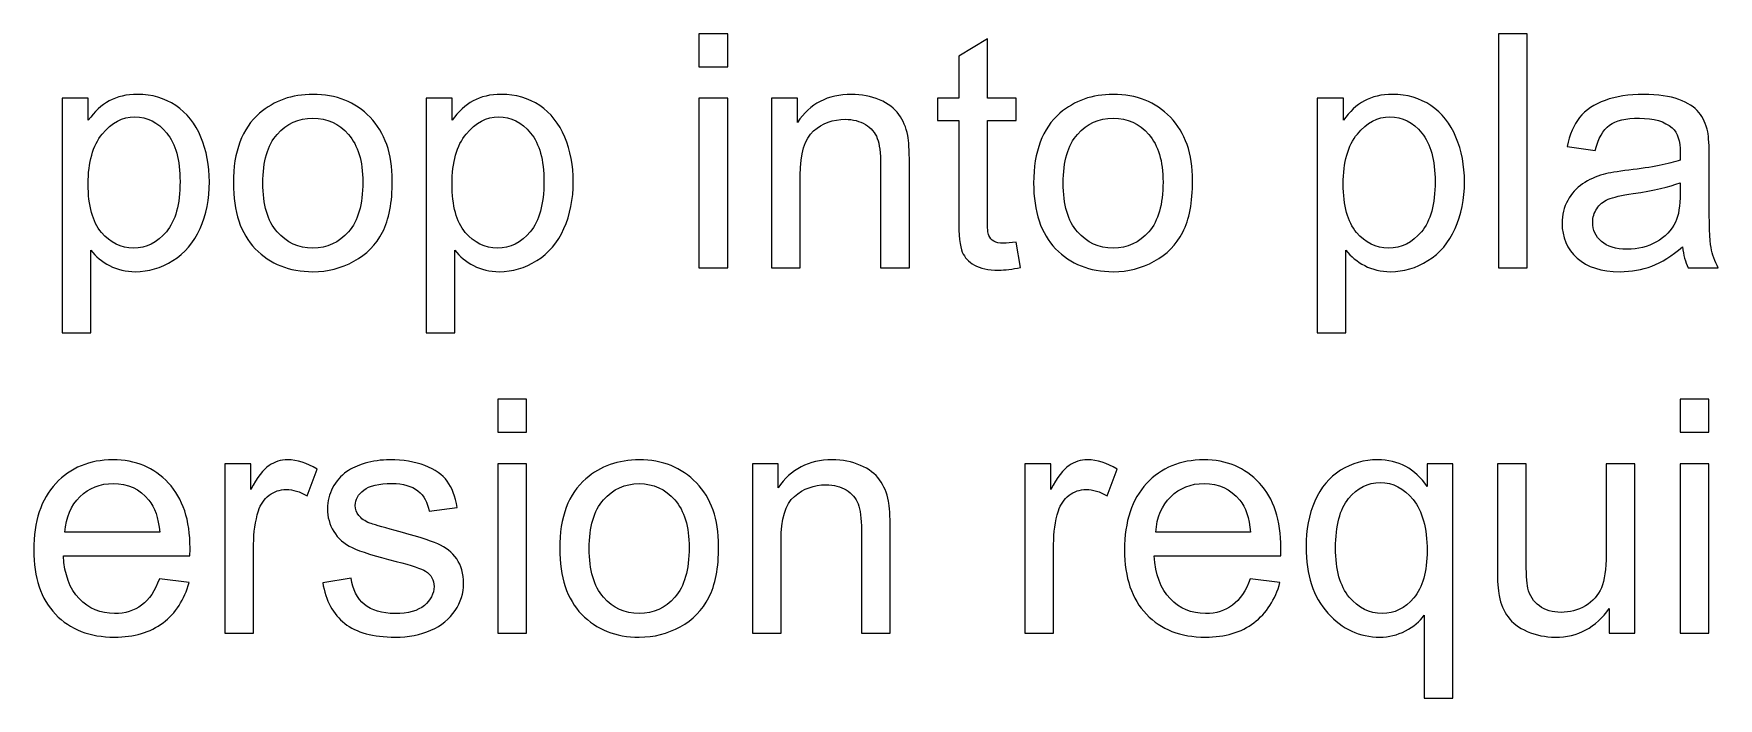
# Model space of a CAD drawing. Header units: centimetres. Extents: x -24.8 to 34.2, y -10 to 25.5.
# Drawn here: x 3.839 to 8.199, y 9.552 to 11.272 of the extents above; entities that cross this region are included whole.
import ezdxf

# ---------------------------------------------------------------- set-up
doc = ezdxf.new("R2010")
doc.units = ezdxf.units.CM
doc.header["$MEASUREMENT"] = 0
doc.layers.add('Layer 1', color=7, linetype='Continuous')

msp = doc.modelspace()

# ---------------------------------------------------------------- linework, layer by layer
at = {"layer": 'Layer 1', "color": 250}
for points, knots in [([(5.56101, 11.18676), (5.56101, 11.18676), (5.56101, 11.27242), (5.56101, 11.27242), (5.56101, 11.27242), (5.56101, 11.27242), (5.63552, 11.27242), (5.63552, 11.27242), (5.63552, 11.27242), (5.63552, 11.27242), (5.63552, 11.18676), (5.63552, 11.18676), (5.63552, 11.18676), (5.63552, 11.18676), (5.56101, 11.18676), (5.56101, 11.18676)], [0, 0, 0, 0, 0.25, 0.25, 0.25, 0.25, 0.5, 0.5, 0.5, 0.5, 0.75, 0.75, 0.75, 0.75, 1, 1, 1, 1]), ([(6.38213, 10.73295), (6.38213, 10.73295), (6.39285, 10.6672), (6.39285, 10.6672), (6.39285, 10.6672), (6.37197, 10.66282), (6.3532, 10.66056), (6.33669, 10.66056), (6.33669, 10.66056), (6.3096, 10.66056), (6.28871, 10.6648), (6.27375, 10.67341), (6.27375, 10.67341), (6.25894, 10.68187), (6.2485, 10.69316), (6.24243, 10.70713), (6.24243, 10.70713), (6.23636, 10.72096), (6.23326, 10.75031), (6.23326, 10.7949), (6.23326, 10.7949), (6.23326, 10.7949), (6.23326, 11.04749), (6.23326, 11.04749), (6.23326, 11.04749), (6.23326, 11.04749), (6.17865, 11.04749), (6.17865, 11.04749), (6.17865, 11.04749), (6.17865, 11.04749), (6.17865, 11.10534), (6.17865, 11.10534), (6.17865, 11.10534), (6.17865, 11.10534), (6.23326, 11.10534), (6.23326, 11.10534), (6.23326, 11.10534), (6.23326, 11.10534), (6.23326, 11.21414), (6.23326, 11.21414), (6.23326, 11.21414), (6.23326, 11.21414), (6.30734, 11.25873), (6.30734, 11.25873), (6.30734, 11.25873), (6.30734, 11.25873), (6.30734, 11.10534), (6.30734, 11.10534), (6.30734, 11.10534), (6.30734, 11.10534), (6.38213, 11.10534), (6.38213, 11.10534), (6.38213, 11.10534), (6.38213, 11.10534), (6.38213, 11.04749), (6.38213, 11.04749), (6.38213, 11.04749), (6.38213, 11.04749), (6.30734, 11.04749), (6.30734, 11.04749), (6.30734, 11.04749), (6.30734, 11.04749), (6.30734, 10.79081), (6.30734, 10.79081), (6.30734, 10.79081), (6.30734, 10.7695), (6.30861, 10.75595), (6.31115, 10.74989), (6.31115, 10.74989), (6.31383, 10.74382), (6.31806, 10.73902), (6.32399, 10.73535), (6.32399, 10.73535), (6.32992, 10.73183), (6.33838, 10.72999), (6.34939, 10.72999), (6.34939, 10.72999), (6.35772, 10.72999), (6.36858, 10.73098), (6.38213, 10.73295)], [0, 0, 0, 0, 0.05, 0.05, 0.05, 0.05, 0.1, 0.1, 0.1, 0.1, 0.15, 0.15, 0.15, 0.15, 0.2, 0.2, 0.2, 0.2, 0.25, 0.25, 0.25, 0.25, 0.3, 0.3, 0.3, 0.3, 0.35, 0.35, 0.35, 0.35, 0.4, 0.4, 0.4, 0.4, 0.45, 0.45, 0.45, 0.45, 0.5, 0.5, 0.5, 0.5, 0.55, 0.55, 0.55, 0.55, 0.6, 0.6, 0.6, 0.6, 0.65, 0.65, 0.65, 0.65, 0.7, 0.7, 0.7, 0.7, 0.75, 0.75, 0.75, 0.75, 0.8, 0.8, 0.8, 0.8, 0.85, 0.85, 0.85, 0.85, 0.9, 0.9, 0.9, 0.9, 0.95, 0.95, 0.95, 0.95, 1, 1, 1, 1]), ([(7.63024, 10.66635), (7.63024, 10.66635), (7.63024, 11.27242), (7.63024, 11.27242), (7.63024, 11.27242), (7.63024, 11.27242), (7.7046, 11.27242), (7.7046, 11.27242), (7.7046, 11.27242), (7.7046, 11.27242), (7.7046, 10.66635), (7.7046, 10.66635), (7.7046, 10.66635), (7.7046, 10.66635), (7.63024, 10.66635), (7.63024, 10.66635)], [0, 0, 0, 0, 0.25, 0.25, 0.25, 0.25, 0.5, 0.5, 0.5, 0.5, 0.75, 0.75, 0.75, 0.75, 1, 1, 1, 1]), ([(3.91286, 10.49815), (3.91286, 10.49815), (3.91286, 11.10534), (3.91286, 11.10534), (3.91286, 11.10534), (3.91286, 11.10534), (3.98059, 11.10534), (3.98059, 11.10534), (3.98059, 11.10534), (3.98059, 11.10534), (3.98059, 11.04833), (3.98059, 11.04833), (3.98059, 11.04833), (3.99654, 11.07063), (4.0146, 11.08742), (4.03478, 11.09857), (4.03478, 11.09857), (4.05482, 11.10972), (4.07923, 11.11536), (4.10787, 11.11536), (4.10787, 11.11536), (4.14541, 11.11536), (4.17843, 11.10563), (4.20707, 11.08643), (4.20707, 11.08643), (4.23586, 11.0671), (4.25745, 11.03987), (4.27198, 11.00473), (4.27198, 11.00473), (4.28666, 10.9696), (4.294, 10.93107), (4.294, 10.88916), (4.294, 10.88916), (4.294, 10.84429), (4.28595, 10.80379), (4.26973, 10.76781), (4.26973, 10.76781), (4.25364, 10.73183), (4.23022, 10.70431), (4.19945, 10.68512), (4.19945, 10.68512), (4.16869, 10.66607), (4.13638, 10.65647), (4.10251, 10.65647), (4.10251, 10.65647), (4.07768, 10.65647), (4.05552, 10.66169), (4.03577, 10.67214), (4.03577, 10.67214), (4.01601, 10.68258), (3.99992, 10.69584), (3.98722, 10.71179), (3.98722, 10.71179), (3.98722, 10.71179), (3.98722, 10.49815), (3.98722, 10.49815), (3.98722, 10.49815), (3.98722, 10.49815), (3.91286, 10.49815), (3.91286, 10.49815)], [0, 0, 0, 0, 0.0666667, 0.0666667, 0.0666667, 0.0666667, 0.1333333, 0.1333333, 0.1333333, 0.1333333, 0.2, 0.2, 0.2, 0.2, 0.2666667, 0.2666667, 0.2666667, 0.2666667, 0.3333333, 0.3333333, 0.3333333, 0.3333333, 0.4, 0.4, 0.4, 0.4, 0.4666667, 0.4666667, 0.4666667, 0.4666667, 0.5333333, 0.5333333, 0.5333333, 0.5333333, 0.6, 0.6, 0.6, 0.6, 0.6666667, 0.6666667, 0.6666667, 0.6666667, 0.7333333, 0.7333333, 0.7333333, 0.7333333, 0.8, 0.8, 0.8, 0.8, 0.8666667, 0.8666667, 0.8666667, 0.8666667, 0.9333333, 0.9333333, 0.9333333, 0.9333333, 1, 1, 1, 1]), ([(4.35594, 10.88592), (4.35594, 10.9672), (4.37852, 11.02745), (4.42381, 11.06654), (4.42381, 11.06654), (4.46149, 11.09899), (4.50749, 11.11536), (4.56182, 11.11536), (4.56182, 11.11536), (4.62222, 11.11536), (4.6716, 11.09561), (4.70984, 11.05595), (4.70984, 11.05595), (4.74823, 11.01644), (4.76728, 10.96183), (4.76728, 10.89213), (4.76728, 10.89213), (4.76728, 10.83554), (4.75881, 10.79109), (4.74188, 10.75878), (4.74188, 10.75878), (4.72494, 10.72632), (4.70025, 10.7012), (4.66794, 10.68328), (4.66794, 10.68328), (4.63548, 10.66536), (4.6002, 10.65647), (4.56182, 10.65647), (4.56182, 10.65647), (4.50044, 10.65647), (4.45077, 10.67609), (4.41281, 10.7156), (4.41281, 10.7156), (4.37485, 10.75497), (4.35594, 10.81169), (4.35594, 10.88592)], [0, 0, 0, 0, 0.1111111, 0.1111111, 0.1111111, 0.1111111, 0.2222222, 0.2222222, 0.2222222, 0.2222222, 0.3333333, 0.3333333, 0.3333333, 0.3333333, 0.4444444, 0.4444444, 0.4444444, 0.4444444, 0.5555556, 0.5555556, 0.5555556, 0.5555556, 0.6666667, 0.6666667, 0.6666667, 0.6666667, 0.7777778, 0.7777778, 0.7777778, 0.7777778, 0.8888889, 0.8888889, 0.8888889, 0.8888889, 1, 1, 1, 1]), ([(4.85462, 10.49815), (4.85462, 10.49815), (4.85462, 11.10534), (4.85462, 11.10534), (4.85462, 11.10534), (4.85462, 11.10534), (4.92235, 11.10534), (4.92235, 11.10534), (4.92235, 11.10534), (4.92235, 11.10534), (4.92235, 11.04833), (4.92235, 11.04833), (4.92235, 11.04833), (4.9383, 11.07063), (4.95636, 11.08742), (4.97654, 11.09857), (4.97654, 11.09857), (4.99658, 11.10972), (5.02099, 11.11536), (5.04963, 11.11536), (5.04963, 11.11536), (5.08717, 11.11536), (5.12019, 11.10563), (5.14883, 11.08643), (5.14883, 11.08643), (5.17762, 11.0671), (5.19921, 11.03987), (5.21374, 11.00473), (5.21374, 11.00473), (5.22842, 10.9696), (5.23576, 10.93107), (5.23576, 10.88916), (5.23576, 10.88916), (5.23576, 10.84429), (5.22771, 10.80379), (5.21149, 10.76781), (5.21149, 10.76781), (5.1954, 10.73183), (5.17198, 10.70431), (5.14121, 10.68512), (5.14121, 10.68512), (5.11045, 10.66607), (5.07814, 10.65647), (5.04427, 10.65647), (5.04427, 10.65647), (5.01944, 10.65647), (4.99728, 10.66169), (4.97753, 10.67214), (4.97753, 10.67214), (4.95777, 10.68258), (4.94168, 10.69584), (4.92898, 10.71179), (4.92898, 10.71179), (4.92898, 10.71179), (4.92898, 10.49815), (4.92898, 10.49815), (4.92898, 10.49815), (4.92898, 10.49815), (4.85462, 10.49815), (4.85462, 10.49815)], [0, 0, 0, 0, 0.0666667, 0.0666667, 0.0666667, 0.0666667, 0.1333333, 0.1333333, 0.1333333, 0.1333333, 0.2, 0.2, 0.2, 0.2, 0.2666667, 0.2666667, 0.2666667, 0.2666667, 0.3333333, 0.3333333, 0.3333333, 0.3333333, 0.4, 0.4, 0.4, 0.4, 0.4666667, 0.4666667, 0.4666667, 0.4666667, 0.5333333, 0.5333333, 0.5333333, 0.5333333, 0.6, 0.6, 0.6, 0.6, 0.6666667, 0.6666667, 0.6666667, 0.6666667, 0.7333333, 0.7333333, 0.7333333, 0.7333333, 0.8, 0.8, 0.8, 0.8, 0.8666667, 0.8666667, 0.8666667, 0.8666667, 0.9333333, 0.9333333, 0.9333333, 0.9333333, 1, 1, 1, 1]), ([(5.56101, 10.66635), (5.56101, 10.66635), (5.56101, 11.10534), (5.56101, 11.10534), (5.56101, 11.10534), (5.56101, 11.10534), (5.63552, 11.10534), (5.63552, 11.10534), (5.63552, 11.10534), (5.63552, 11.10534), (5.63552, 10.66635), (5.63552, 10.66635), (5.63552, 10.66635), (5.63552, 10.66635), (5.56101, 10.66635), (5.56101, 10.66635)], [0, 0, 0, 0, 0.25, 0.25, 0.25, 0.25, 0.5, 0.5, 0.5, 0.5, 0.75, 0.75, 0.75, 0.75, 1, 1, 1, 1]), ([(5.74883, 10.66635), (5.74883, 10.66635), (5.74883, 11.10534), (5.74883, 11.10534), (5.74883, 11.10534), (5.74883, 11.10534), (5.81572, 11.10534), (5.81572, 11.10534), (5.81572, 11.10534), (5.81572, 11.10534), (5.81572, 11.04297), (5.81572, 11.04297), (5.81572, 11.04297), (5.84803, 11.09123), (5.8946, 11.11536), (5.95541, 11.11536), (5.95541, 11.11536), (5.98194, 11.11536), (6.00621, 11.11056), (6.02837, 11.10111), (6.02837, 11.10111), (6.05066, 11.09151), (6.06717, 11.0791), (6.07818, 11.06357), (6.07818, 11.06357), (6.08933, 11.04819), (6.09695, 11.02985), (6.10146, 11.00868), (6.10146, 11.00868), (6.10414, 10.99485), (6.10556, 10.97072), (6.10556, 10.93629), (6.10556, 10.93629), (6.10556, 10.93629), (6.10556, 10.66635), (6.10556, 10.66635), (6.10556, 10.66635), (6.10556, 10.66635), (6.03105, 10.66635), (6.03105, 10.66635), (6.03105, 10.66635), (6.03105, 10.66635), (6.03105, 10.93347), (6.03105, 10.93347), (6.03105, 10.93347), (6.03105, 10.96367), (6.02823, 10.98639), (6.02244, 11.00149), (6.02244, 11.00149), (6.01666, 11.01644), (6.00636, 11.02844), (5.99168, 11.03733), (5.99168, 11.03733), (5.97686, 11.04636), (5.95965, 11.05087), (5.93975, 11.05087), (5.93975, 11.05087), (5.908, 11.05087), (5.88077, 11.04071), (5.85763, 11.02068), (5.85763, 11.02068), (5.83462, 11.0005), (5.82319, 10.9624), (5.82319, 10.9061), (5.82319, 10.9061), (5.82319, 10.9061), (5.82319, 10.66635), (5.82319, 10.66635), (5.82319, 10.66635), (5.82319, 10.66635), (5.74883, 10.66635), (5.74883, 10.66635)], [0, 0, 0, 0, 0.0555556, 0.0555556, 0.0555556, 0.0555556, 0.1111111, 0.1111111, 0.1111111, 0.1111111, 0.1666667, 0.1666667, 0.1666667, 0.1666667, 0.2222222, 0.2222222, 0.2222222, 0.2222222, 0.2777778, 0.2777778, 0.2777778, 0.2777778, 0.3333333, 0.3333333, 0.3333333, 0.3333333, 0.3888889, 0.3888889, 0.3888889, 0.3888889, 0.4444444, 0.4444444, 0.4444444, 0.4444444, 0.5, 0.5, 0.5, 0.5, 0.5555556, 0.5555556, 0.5555556, 0.5555556, 0.6111111, 0.6111111, 0.6111111, 0.6111111, 0.6666667, 0.6666667, 0.6666667, 0.6666667, 0.7222222, 0.7222222, 0.7222222, 0.7222222, 0.7777778, 0.7777778, 0.7777778, 0.7777778, 0.8333333, 0.8333333, 0.8333333, 0.8333333, 0.8888889, 0.8888889, 0.8888889, 0.8888889, 0.9444444, 0.9444444, 0.9444444, 0.9444444, 1, 1, 1, 1]), ([(6.42714, 10.88592), (6.42714, 10.9672), (6.44972, 11.02745), (6.49501, 11.06654), (6.49501, 11.06654), (6.53269, 11.09899), (6.57869, 11.11536), (6.63302, 11.11536), (6.63302, 11.11536), (6.69342, 11.11536), (6.7428, 11.09561), (6.78104, 11.05595), (6.78104, 11.05595), (6.81943, 11.01644), (6.83848, 10.96183), (6.83848, 10.89213), (6.83848, 10.89213), (6.83848, 10.83554), (6.83001, 10.79109), (6.81308, 10.75878), (6.81308, 10.75878), (6.79614, 10.72632), (6.77145, 10.7012), (6.73914, 10.68328), (6.73914, 10.68328), (6.70668, 10.66536), (6.6714, 10.65647), (6.63302, 10.65647), (6.63302, 10.65647), (6.57164, 10.65647), (6.52197, 10.67609), (6.48401, 10.7156), (6.48401, 10.7156), (6.44605, 10.75497), (6.42714, 10.81169), (6.42714, 10.88592)], [0, 0, 0, 0, 0.1111111, 0.1111111, 0.1111111, 0.1111111, 0.2222222, 0.2222222, 0.2222222, 0.2222222, 0.3333333, 0.3333333, 0.3333333, 0.3333333, 0.4444444, 0.4444444, 0.4444444, 0.4444444, 0.5555556, 0.5555556, 0.5555556, 0.5555556, 0.6666667, 0.6666667, 0.6666667, 0.6666667, 0.7777778, 0.7777778, 0.7777778, 0.7777778, 0.8888889, 0.8888889, 0.8888889, 0.8888889, 1, 1, 1, 1]), ([(7.16105, 10.49815), (7.16105, 10.49815), (7.16105, 11.10534), (7.16105, 11.10534), (7.16105, 11.10534), (7.16105, 11.10534), (7.22878, 11.10534), (7.22878, 11.10534), (7.22878, 11.10534), (7.22878, 11.10534), (7.22878, 11.04833), (7.22878, 11.04833), (7.22878, 11.04833), (7.24473, 11.07063), (7.26279, 11.08742), (7.28297, 11.09857), (7.28297, 11.09857), (7.30301, 11.10972), (7.32742, 11.11536), (7.35606, 11.11536), (7.35606, 11.11536), (7.3936, 11.11536), (7.42662, 11.10563), (7.45526, 11.08643), (7.45526, 11.08643), (7.48405, 11.0671), (7.50564, 11.03987), (7.52017, 11.00473), (7.52017, 11.00473), (7.53485, 10.9696), (7.54219, 10.93107), (7.54219, 10.88916), (7.54219, 10.88916), (7.54219, 10.84429), (7.53414, 10.80379), (7.51792, 10.76781), (7.51792, 10.76781), (7.50183, 10.73183), (7.47841, 10.70431), (7.44764, 10.68512), (7.44764, 10.68512), (7.41688, 10.66607), (7.38457, 10.65647), (7.3507, 10.65647), (7.3507, 10.65647), (7.32587, 10.65647), (7.30371, 10.66169), (7.28396, 10.67214), (7.28396, 10.67214), (7.2642, 10.68258), (7.24811, 10.69584), (7.23541, 10.71179), (7.23541, 10.71179), (7.23541, 10.71179), (7.23541, 10.49815), (7.23541, 10.49815), (7.23541, 10.49815), (7.23541, 10.49815), (7.16105, 10.49815), (7.16105, 10.49815)], [0, 0, 0, 0, 0.0666667, 0.0666667, 0.0666667, 0.0666667, 0.1333333, 0.1333333, 0.1333333, 0.1333333, 0.2, 0.2, 0.2, 0.2, 0.2666667, 0.2666667, 0.2666667, 0.2666667, 0.3333333, 0.3333333, 0.3333333, 0.3333333, 0.4, 0.4, 0.4, 0.4, 0.4666667, 0.4666667, 0.4666667, 0.4666667, 0.5333333, 0.5333333, 0.5333333, 0.5333333, 0.6, 0.6, 0.6, 0.6, 0.6666667, 0.6666667, 0.6666667, 0.6666667, 0.7333333, 0.7333333, 0.7333333, 0.7333333, 0.8, 0.8, 0.8, 0.8, 0.8666667, 0.8666667, 0.8666667, 0.8666667, 0.9333333, 0.9333333, 0.9333333, 0.9333333, 1, 1, 1, 1]), ([(8.10648, 10.72054), (8.07883, 10.69711), (8.0523, 10.6806), (8.0269, 10.67087), (8.0269, 10.67087), (8.00136, 10.66127), (7.97398, 10.65647), (7.94477, 10.65647), (7.94477, 10.65647), (7.89651, 10.65647), (7.85954, 10.66818), (7.83358, 10.69175), (7.83358, 10.69175), (7.80775, 10.71532), (7.79477, 10.74551), (7.79477, 10.78206), (7.79477, 10.78206), (7.79477, 10.80365), (7.79957, 10.82326), (7.80945, 10.84104), (7.80945, 10.84104), (7.81918, 10.85882), (7.83202, 10.87308), (7.84783, 10.8838), (7.84783, 10.8838), (7.86377, 10.89452), (7.88155, 10.90271), (7.90145, 10.90821), (7.90145, 10.90821), (7.91598, 10.91202), (7.938, 10.91583), (7.96749, 10.91936), (7.96749, 10.91936), (8.0276, 10.92656), (8.07191, 10.93502), (8.10027, 10.94504), (8.10027, 10.94504), (8.10056, 10.9552), (8.1007, 10.96169), (8.1007, 10.96437), (8.1007, 10.96437), (8.1007, 10.99471), (8.09364, 11.01616), (8.07953, 11.02844), (8.07953, 11.02844), (8.06062, 11.04537), (8.03226, 11.0537), (7.99486, 11.0537), (7.99486, 11.0537), (7.95987, 11.0537), (7.93405, 11.04763), (7.91725, 11.03535), (7.91725, 11.03535), (7.9006, 11.02308), (7.88833, 11.00135), (7.88028, 10.97016), (7.88028, 10.97016), (7.88028, 10.97016), (7.80761, 10.98018), (7.80761, 10.98018), (7.80761, 10.98018), (7.81424, 11.01122), (7.82511, 11.03648), (7.84021, 11.05553), (7.84021, 11.05553), (7.85531, 11.07472), (7.87732, 11.08954), (7.90597, 11.09984), (7.90597, 11.09984), (7.93461, 11.11014), (7.96777, 11.11536), (8.00559, 11.11536), (8.00559, 11.11536), (8.04312, 11.11536), (8.07346, 11.11085), (8.09689, 11.1021), (8.09689, 11.1021), (8.12031, 11.09321), (8.13753, 11.0822), (8.14867, 11.0688), (8.14867, 11.0688), (8.15968, 11.05539), (8.1673, 11.0386), (8.17182, 11.01814), (8.17182, 11.01814), (8.17422, 11.00544), (8.17549, 10.98258), (8.17549, 10.94956), (8.17549, 10.94956), (8.17549, 10.94956), (8.17549, 10.85036), (8.17549, 10.85036), (8.17549, 10.85036), (8.17549, 10.78107), (8.17704, 10.73733), (8.18028, 10.71913), (8.18028, 10.71913), (8.18339, 10.70078), (8.18974, 10.68314), (8.19905, 10.66635), (8.19905, 10.66635), (8.19905, 10.66635), (8.1213, 10.66635), (8.1213, 10.66635), (8.1213, 10.66635), (8.11368, 10.68173), (8.1086, 10.69979), (8.10648, 10.72054)], [0, 0, 0, 0, 0.037037, 0.037037, 0.037037, 0.037037, 0.0740741, 0.0740741, 0.0740741, 0.0740741, 0.1111111, 0.1111111, 0.1111111, 0.1111111, 0.1481481, 0.1481481, 0.1481481, 0.1481481, 0.1851852, 0.1851852, 0.1851852, 0.1851852, 0.2222222, 0.2222222, 0.2222222, 0.2222222, 0.2592593, 0.2592593, 0.2592593, 0.2592593, 0.2962963, 0.2962963, 0.2962963, 0.2962963, 0.3333333, 0.3333333, 0.3333333, 0.3333333, 0.3703704, 0.3703704, 0.3703704, 0.3703704, 0.4074074, 0.4074074, 0.4074074, 0.4074074, 0.4444444, 0.4444444, 0.4444444, 0.4444444, 0.4814815, 0.4814815, 0.4814815, 0.4814815, 0.5185185, 0.5185185, 0.5185185, 0.5185185, 0.5555556, 0.5555556, 0.5555556, 0.5555556, 0.5925926, 0.5925926, 0.5925926, 0.5925926, 0.6296296, 0.6296296, 0.6296296, 0.6296296, 0.6666667, 0.6666667, 0.6666667, 0.6666667, 0.7037037, 0.7037037, 0.7037037, 0.7037037, 0.7407407, 0.7407407, 0.7407407, 0.7407407, 0.7777778, 0.7777778, 0.7777778, 0.7777778, 0.8148148, 0.8148148, 0.8148148, 0.8148148, 0.8518519, 0.8518519, 0.8518519, 0.8518519, 0.8888889, 0.8888889, 0.8888889, 0.8888889, 0.9259259, 0.9259259, 0.9259259, 0.9259259, 0.962963, 0.962963, 0.962963, 0.962963, 1, 1, 1, 1]), ([(3.98017, 10.88338), (3.98017, 10.82693), (3.9916, 10.78516), (4.01446, 10.75807), (4.01446, 10.75807), (4.03732, 10.73112), (4.06512, 10.71757), (4.09757, 10.71757), (4.09757, 10.71757), (4.13059, 10.71757), (4.15896, 10.73154), (4.18252, 10.75962), (4.18252, 10.75962), (4.20609, 10.78756), (4.21794, 10.83088), (4.21794, 10.88959), (4.21794, 10.88959), (4.21794, 10.94561), (4.20637, 10.98738), (4.18337, 11.01532), (4.18337, 11.01532), (4.16037, 11.04311), (4.13285, 11.05708), (4.10096, 11.05708), (4.10096, 11.05708), (4.06921, 11.05708), (4.04113, 11.04227), (4.01672, 11.01263), (4.01672, 11.01263), (3.9923, 10.983), (3.98017, 10.93982), (3.98017, 10.88338)], [0, 0, 0, 0, 0.125, 0.125, 0.125, 0.125, 0.25, 0.25, 0.25, 0.25, 0.375, 0.375, 0.375, 0.375, 0.5, 0.5, 0.5, 0.5, 0.625, 0.625, 0.625, 0.625, 0.75, 0.75, 0.75, 0.75, 0.875, 0.875, 0.875, 0.875, 1, 1, 1, 1]), ([(4.43242, 10.88592), (4.43242, 10.82961), (4.4447, 10.78756), (4.46925, 10.75962), (4.46925, 10.75962), (4.49381, 10.73154), (4.52471, 10.71757), (4.56182, 10.71757), (4.56182, 10.71757), (4.59879, 10.71757), (4.62955, 10.73168), (4.65411, 10.75976), (4.65411, 10.75976), (4.67852, 10.78785), (4.69079, 10.83074), (4.69079, 10.88832), (4.69079, 10.88832), (4.69079, 10.94264), (4.67852, 10.98385), (4.65382, 11.01179), (4.65382, 11.01179), (4.62913, 11.03973), (4.59851, 11.0537), (4.56182, 11.0537), (4.56182, 11.0537), (4.52471, 11.0537), (4.49381, 11.03973), (4.46925, 11.01193), (4.46925, 11.01193), (4.4447, 10.98413), (4.43242, 10.94208), (4.43242, 10.88592)], [0, 0, 0, 0, 0.125, 0.125, 0.125, 0.125, 0.25, 0.25, 0.25, 0.25, 0.375, 0.375, 0.375, 0.375, 0.5, 0.5, 0.5, 0.5, 0.625, 0.625, 0.625, 0.625, 0.75, 0.75, 0.75, 0.75, 0.875, 0.875, 0.875, 0.875, 1, 1, 1, 1]), ([(4.92193, 10.88338), (4.92193, 10.82693), (4.93336, 10.78516), (4.95622, 10.75807), (4.95622, 10.75807), (4.97908, 10.73112), (5.00688, 10.71757), (5.03933, 10.71757), (5.03933, 10.71757), (5.07235, 10.71757), (5.10072, 10.73154), (5.12428, 10.75962), (5.12428, 10.75962), (5.14785, 10.78756), (5.1597, 10.83088), (5.1597, 10.88959), (5.1597, 10.88959), (5.1597, 10.94561), (5.14813, 10.98738), (5.12513, 11.01532), (5.12513, 11.01532), (5.10213, 11.04311), (5.07461, 11.05708), (5.04272, 11.05708), (5.04272, 11.05708), (5.01097, 11.05708), (4.98289, 11.04227), (4.95848, 11.01263), (4.95848, 11.01263), (4.93406, 10.983), (4.92193, 10.93982), (4.92193, 10.88338)], [0, 0, 0, 0, 0.125, 0.125, 0.125, 0.125, 0.25, 0.25, 0.25, 0.25, 0.375, 0.375, 0.375, 0.375, 0.5, 0.5, 0.5, 0.5, 0.625, 0.625, 0.625, 0.625, 0.75, 0.75, 0.75, 0.75, 0.875, 0.875, 0.875, 0.875, 1, 1, 1, 1]), ([(6.50362, 10.88592), (6.50362, 10.82961), (6.5159, 10.78756), (6.54045, 10.75962), (6.54045, 10.75962), (6.56501, 10.73154), (6.59591, 10.71757), (6.63302, 10.71757), (6.63302, 10.71757), (6.66999, 10.71757), (6.70075, 10.73168), (6.72531, 10.75976), (6.72531, 10.75976), (6.74972, 10.78785), (6.76199, 10.83074), (6.76199, 10.88832), (6.76199, 10.88832), (6.76199, 10.94264), (6.74972, 10.98385), (6.72502, 11.01179), (6.72502, 11.01179), (6.70033, 11.03973), (6.66971, 11.0537), (6.63302, 11.0537), (6.63302, 11.0537), (6.59591, 11.0537), (6.56501, 11.03973), (6.54045, 11.01193), (6.54045, 11.01193), (6.5159, 10.98413), (6.50362, 10.94208), (6.50362, 10.88592)], [0, 0, 0, 0, 0.125, 0.125, 0.125, 0.125, 0.25, 0.25, 0.25, 0.25, 0.375, 0.375, 0.375, 0.375, 0.5, 0.5, 0.5, 0.5, 0.625, 0.625, 0.625, 0.625, 0.75, 0.75, 0.75, 0.75, 0.875, 0.875, 0.875, 0.875, 1, 1, 1, 1]), ([(7.22836, 10.88338), (7.22836, 10.82693), (7.23979, 10.78516), (7.26265, 10.75807), (7.26265, 10.75807), (7.28551, 10.73112), (7.31331, 10.71757), (7.34576, 10.71757), (7.34576, 10.71757), (7.37878, 10.71757), (7.40715, 10.73154), (7.43071, 10.75962), (7.43071, 10.75962), (7.45428, 10.78756), (7.46613, 10.83088), (7.46613, 10.88959), (7.46613, 10.88959), (7.46613, 10.94561), (7.45456, 10.98738), (7.43156, 11.01532), (7.43156, 11.01532), (7.40856, 11.04311), (7.38104, 11.05708), (7.34915, 11.05708), (7.34915, 11.05708), (7.3174, 11.05708), (7.28932, 11.04227), (7.26491, 11.01263), (7.26491, 11.01263), (7.24049, 10.983), (7.22836, 10.93982), (7.22836, 10.88338)], [0, 0, 0, 0, 0.125, 0.125, 0.125, 0.125, 0.25, 0.25, 0.25, 0.25, 0.375, 0.375, 0.375, 0.375, 0.5, 0.5, 0.5, 0.5, 0.625, 0.625, 0.625, 0.625, 0.75, 0.75, 0.75, 0.75, 0.875, 0.875, 0.875, 0.875, 1, 1, 1, 1]), ([(8.10027, 10.88676), (8.07318, 10.87562), (8.03268, 10.8663), (7.97878, 10.85854), (7.97878, 10.85854), (7.94816, 10.85417), (7.92643, 10.84923), (7.91387, 10.84373), (7.91387, 10.84373), (7.90117, 10.83822), (7.89129, 10.83018), (7.88452, 10.81945), (7.88452, 10.81945), (7.8776, 10.80887), (7.87407, 10.79716), (7.87407, 10.78418), (7.87407, 10.78418), (7.87407, 10.76428), (7.88169, 10.74777), (7.89665, 10.73451), (7.89665, 10.73451), (7.91161, 10.72138), (7.93362, 10.71475), (7.96255, 10.71475), (7.96255, 10.71475), (7.9912, 10.71475), (8.01674, 10.72096), (8.03903, 10.73352), (8.03903, 10.73352), (8.06133, 10.74608), (8.07784, 10.76329), (8.08828, 10.78502), (8.08828, 10.78502), (8.09632, 10.80182), (8.10027, 10.82665), (8.10027, 10.85939), (8.10027, 10.85939), (8.10027, 10.85939), (8.10027, 10.88676), (8.10027, 10.88676)], [0, 0, 0, 0, 0.1, 0.1, 0.1, 0.1, 0.2, 0.2, 0.2, 0.2, 0.3, 0.3, 0.3, 0.3, 0.4, 0.4, 0.4, 0.4, 0.5, 0.5, 0.5, 0.5, 0.6, 0.6, 0.6, 0.6, 0.7, 0.7, 0.7, 0.7, 0.8, 0.8, 0.8, 0.8, 0.9, 0.9, 0.9, 0.9, 1, 1, 1, 1]), ([(5.04048, 10.2409), (5.04048, 10.2409), (5.04048, 10.32656), (5.04048, 10.32656), (5.04048, 10.32656), (5.04048, 10.32656), (5.11499, 10.32656), (5.11499, 10.32656), (5.11499, 10.32656), (5.11499, 10.32656), (5.11499, 10.2409), (5.11499, 10.2409), (5.11499, 10.2409), (5.11499, 10.2409), (5.04048, 10.2409), (5.04048, 10.2409)], [0, 0, 0, 0, 0.25, 0.25, 0.25, 0.25, 0.5, 0.5, 0.5, 0.5, 0.75, 0.75, 0.75, 0.75, 1, 1, 1, 1]), ([(8.10015, 10.2409), (8.10015, 10.2409), (8.10015, 10.32656), (8.10015, 10.32656), (8.10015, 10.32656), (8.10015, 10.32656), (8.17466, 10.32656), (8.17466, 10.32656), (8.17466, 10.32656), (8.17466, 10.32656), (8.17466, 10.2409), (8.17466, 10.2409), (8.17466, 10.2409), (8.17466, 10.2409), (8.10015, 10.2409), (8.10015, 10.2409)], [0, 0, 0, 0, 0.25, 0.25, 0.25, 0.25, 0.5, 0.5, 0.5, 0.5, 0.75, 0.75, 0.75, 0.75, 1, 1, 1, 1]), ([(4.16447, 9.86188), (4.16447, 9.86188), (4.24138, 9.85243), (4.24138, 9.85243), (4.24138, 9.85243), (4.22924, 9.80741), (4.20681, 9.77256), (4.17407, 9.74772), (4.17407, 9.74772), (4.14119, 9.72303), (4.09928, 9.71061), (4.04834, 9.71061), (4.04834, 9.71061), (3.98413, 9.71061), (3.93319, 9.73037), (3.89566, 9.76988), (3.89566, 9.76988), (3.85798, 9.80939), (3.83921, 9.86485), (3.83921, 9.93625), (3.83921, 9.93625), (3.83921, 10.01019), (3.85826, 10.06748), (3.89622, 10.10826), (3.89622, 10.10826), (3.93432, 10.14904), (3.98357, 10.1695), (4.04425, 10.1695), (4.04425, 10.1695), (4.10295, 10.1695), (4.15093, 10.14946), (4.18804, 10.10953), (4.18804, 10.10953), (4.22529, 10.0696), (4.24392, 10.01329), (4.24392, 9.9409), (4.24392, 9.9409), (4.24392, 9.93639), (4.24378, 9.92976), (4.24349, 9.92101), (4.24349, 9.92101), (4.24349, 9.92101), (3.91612, 9.92101), (3.91612, 9.92101), (3.91612, 9.92101), (3.9188, 9.87275), (3.93249, 9.83578), (3.95704, 9.81024), (3.95704, 9.81024), (3.98159, 9.78455), (4.01207, 9.77171), (4.04876, 9.77171), (4.04876, 9.77171), (4.076, 9.77171), (4.09928, 9.77891), (4.11861, 9.7933), (4.11861, 9.7933), (4.13794, 9.80755), (4.15318, 9.83041), (4.16447, 9.86188)], [0, 0, 0, 0, 0.0666667, 0.0666667, 0.0666667, 0.0666667, 0.1333333, 0.1333333, 0.1333333, 0.1333333, 0.2, 0.2, 0.2, 0.2, 0.2666667, 0.2666667, 0.2666667, 0.2666667, 0.3333333, 0.3333333, 0.3333333, 0.3333333, 0.4, 0.4, 0.4, 0.4, 0.4666667, 0.4666667, 0.4666667, 0.4666667, 0.5333333, 0.5333333, 0.5333333, 0.5333333, 0.6, 0.6, 0.6, 0.6, 0.6666667, 0.6666667, 0.6666667, 0.6666667, 0.7333333, 0.7333333, 0.7333333, 0.7333333, 0.8, 0.8, 0.8, 0.8, 0.8666667, 0.8666667, 0.8666667, 0.8666667, 0.9333333, 0.9333333, 0.9333333, 0.9333333, 1, 1, 1, 1]), ([(4.33408, 9.72049), (4.33408, 9.72049), (4.33408, 10.15948), (4.33408, 10.15948), (4.33408, 10.15948), (4.33408, 10.15948), (4.40097, 10.15948), (4.40097, 10.15948), (4.40097, 10.15948), (4.40097, 10.15948), (4.40097, 10.09302), (4.40097, 10.09302), (4.40097, 10.09302), (4.41804, 10.12406), (4.43385, 10.14467), (4.44838, 10.15454), (4.44838, 10.15454), (4.46278, 10.16442), (4.47872, 10.1695), (4.49608, 10.1695), (4.49608, 10.1695), (4.52119, 10.1695), (4.54659, 10.16146), (4.57256, 10.14551), (4.57256, 10.14551), (4.57256, 10.14551), (4.54688, 10.07637), (4.54688, 10.07637), (4.54688, 10.07637), (4.52881, 10.08723), (4.51061, 10.0926), (4.49241, 10.0926), (4.49241, 10.0926), (4.47604, 10.0926), (4.46151, 10.08766), (4.44852, 10.07792), (4.44852, 10.07792), (4.43554, 10.06804), (4.42637, 10.0545), (4.42087, 10.03714), (4.42087, 10.03714), (4.41254, 10.01075), (4.40845, 9.98183), (4.40845, 9.95036), (4.40845, 9.95036), (4.40845, 9.95036), (4.40845, 9.72049), (4.40845, 9.72049), (4.40845, 9.72049), (4.40845, 9.72049), (4.33408, 9.72049), (4.33408, 9.72049)], [0, 0, 0, 0, 0.0769231, 0.0769231, 0.0769231, 0.0769231, 0.1538462, 0.1538462, 0.1538462, 0.1538462, 0.2307692, 0.2307692, 0.2307692, 0.2307692, 0.3076923, 0.3076923, 0.3076923, 0.3076923, 0.3846154, 0.3846154, 0.3846154, 0.3846154, 0.4615385, 0.4615385, 0.4615385, 0.4615385, 0.5384615, 0.5384615, 0.5384615, 0.5384615, 0.6153846, 0.6153846, 0.6153846, 0.6153846, 0.6923077, 0.6923077, 0.6923077, 0.6923077, 0.7692308, 0.7692308, 0.7692308, 0.7692308, 0.8461538, 0.8461538, 0.8461538, 0.8461538, 0.9230769, 0.9230769, 0.9230769, 0.9230769, 1, 1, 1, 1]), ([(4.5871, 9.85158), (4.5871, 9.85158), (4.66061, 9.86315), (4.66061, 9.86315), (4.66061, 9.86315), (4.66471, 9.83366), (4.67628, 9.81108), (4.69519, 9.79528), (4.69519, 9.79528), (4.71395, 9.77962), (4.74034, 9.77171), (4.77435, 9.77171), (4.77435, 9.77171), (4.8085, 9.77171), (4.8339, 9.77877), (4.85041, 9.7926), (4.85041, 9.7926), (4.86692, 9.80657), (4.87524, 9.82294), (4.87524, 9.84156), (4.87524, 9.84156), (4.87524, 9.8585), (4.8679, 9.87162), (4.85323, 9.88136), (4.85323, 9.88136), (4.84307, 9.88799), (4.81767, 9.89631), (4.77717, 9.90647), (4.77717, 9.90647), (4.7227, 9.9203), (4.68474, 9.93216), (4.66372, 9.94231), (4.66372, 9.94231), (4.64269, 9.95233), (4.62661, 9.9663), (4.61574, 9.98408), (4.61574, 9.98408), (4.60488, 10.00186), (4.59937, 10.02148), (4.59937, 10.04293), (4.59937, 10.04293), (4.59937, 10.06254), (4.60389, 10.0806), (4.61292, 10.09725), (4.61292, 10.09725), (4.62181, 10.11405), (4.63408, 10.12787), (4.64947, 10.13888), (4.64947, 10.13888), (4.66104, 10.14735), (4.67684, 10.15469), (4.69674, 10.16061), (4.69674, 10.16061), (4.71678, 10.16654), (4.73822, 10.1695), (4.76108, 10.1695), (4.76108, 10.1695), (4.79551, 10.1695), (4.82571, 10.16442), (4.85182, 10.15454), (4.85182, 10.15454), (4.87792, 10.14467), (4.89711, 10.13126), (4.90953, 10.11433), (4.90953, 10.11433), (4.92195, 10.09725), (4.93042, 10.07468), (4.93507, 10.04631), (4.93507, 10.04631), (4.93507, 10.04631), (4.8624, 10.03629), (4.8624, 10.03629), (4.8624, 10.03629), (4.85901, 10.05887), (4.84942, 10.07651), (4.83361, 10.08921), (4.83361, 10.08921), (4.81781, 10.10191), (4.79537, 10.10826), (4.76645, 10.10826), (4.76645, 10.10826), (4.7323, 10.10826), (4.70789, 10.10262), (4.69335, 10.09133), (4.69335, 10.09133), (4.67868, 10.08004), (4.67134, 10.06677), (4.67134, 10.05168), (4.67134, 10.05168), (4.67134, 10.04194), (4.67444, 10.03333), (4.68051, 10.02557), (4.68051, 10.02557), (4.68658, 10.01753), (4.69603, 10.01104), (4.70901, 10.00567), (4.70901, 10.00567), (4.71649, 10.00299), (4.73837, 9.99664), (4.77477, 9.98676), (4.77477, 9.98676), (4.82741, 9.97265), (4.86409, 9.96122), (4.88484, 9.95219), (4.88484, 9.95219), (4.90572, 9.9433), (4.92209, 9.93018), (4.93394, 9.91311), (4.93394, 9.91311), (4.9458, 9.89603), (4.95172, 9.87486), (4.95172, 9.84946), (4.95172, 9.84946), (4.95172, 9.82463), (4.94439, 9.80135), (4.92999, 9.77933), (4.92999, 9.77933), (4.91546, 9.75746), (4.89457, 9.74053), (4.86734, 9.72853), (4.86734, 9.72853), (4.84011, 9.71654), (4.8092, 9.71061), (4.77477, 9.71061), (4.77477, 9.71061), (4.71762, 9.71061), (4.67416, 9.72247), (4.64424, 9.74617), (4.64424, 9.74617), (4.61433, 9.76988), (4.59528, 9.80501), (4.5871, 9.85158)], [0, 0, 0, 0, 0.030303, 0.030303, 0.030303, 0.030303, 0.0606061, 0.0606061, 0.0606061, 0.0606061, 0.0909091, 0.0909091, 0.0909091, 0.0909091, 0.1212121, 0.1212121, 0.1212121, 0.1212121, 0.1515152, 0.1515152, 0.1515152, 0.1515152, 0.1818182, 0.1818182, 0.1818182, 0.1818182, 0.2121212, 0.2121212, 0.2121212, 0.2121212, 0.2424242, 0.2424242, 0.2424242, 0.2424242, 0.2727273, 0.2727273, 0.2727273, 0.2727273, 0.3030303, 0.3030303, 0.3030303, 0.3030303, 0.3333333, 0.3333333, 0.3333333, 0.3333333, 0.3636364, 0.3636364, 0.3636364, 0.3636364, 0.3939394, 0.3939394, 0.3939394, 0.3939394, 0.4242424, 0.4242424, 0.4242424, 0.4242424, 0.4545455, 0.4545455, 0.4545455, 0.4545455, 0.4848485, 0.4848485, 0.4848485, 0.4848485, 0.5151515, 0.5151515, 0.5151515, 0.5151515, 0.5454545, 0.5454545, 0.5454545, 0.5454545, 0.5757576, 0.5757576, 0.5757576, 0.5757576, 0.6060606, 0.6060606, 0.6060606, 0.6060606, 0.6363636, 0.6363636, 0.6363636, 0.6363636, 0.6666667, 0.6666667, 0.6666667, 0.6666667, 0.6969697, 0.6969697, 0.6969697, 0.6969697, 0.7272727, 0.7272727, 0.7272727, 0.7272727, 0.7575758, 0.7575758, 0.7575758, 0.7575758, 0.7878788, 0.7878788, 0.7878788, 0.7878788, 0.8181818, 0.8181818, 0.8181818, 0.8181818, 0.8484848, 0.8484848, 0.8484848, 0.8484848, 0.8787879, 0.8787879, 0.8787879, 0.8787879, 0.9090909, 0.9090909, 0.9090909, 0.9090909, 0.9393939, 0.9393939, 0.9393939, 0.9393939, 0.969697, 0.969697, 0.969697, 0.969697, 1, 1, 1, 1]), ([(5.04048, 9.72049), (5.04048, 9.72049), (5.04048, 10.15948), (5.04048, 10.15948), (5.04048, 10.15948), (5.04048, 10.15948), (5.11499, 10.15948), (5.11499, 10.15948), (5.11499, 10.15948), (5.11499, 10.15948), (5.11499, 9.72049), (5.11499, 9.72049), (5.11499, 9.72049), (5.11499, 9.72049), (5.04048, 9.72049), (5.04048, 9.72049)], [0, 0, 0, 0, 0.25, 0.25, 0.25, 0.25, 0.5, 0.5, 0.5, 0.5, 0.75, 0.75, 0.75, 0.75, 1, 1, 1, 1]), ([(5.2005, 9.94006), (5.2005, 10.02134), (5.22308, 10.08159), (5.26837, 10.12068), (5.26837, 10.12068), (5.30605, 10.15313), (5.35205, 10.1695), (5.40638, 10.1695), (5.40638, 10.1695), (5.46678, 10.1695), (5.51616, 10.14975), (5.5544, 10.11009), (5.5544, 10.11009), (5.59279, 10.07058), (5.61184, 10.01597), (5.61184, 9.94627), (5.61184, 9.94627), (5.61184, 9.88968), (5.60337, 9.84523), (5.58644, 9.81292), (5.58644, 9.81292), (5.5695, 9.78046), (5.54481, 9.75534), (5.5125, 9.73742), (5.5125, 9.73742), (5.48004, 9.7195), (5.44476, 9.71061), (5.40638, 9.71061), (5.40638, 9.71061), (5.345, 9.71061), (5.29533, 9.73023), (5.25737, 9.76974), (5.25737, 9.76974), (5.21941, 9.80911), (5.2005, 9.86583), (5.2005, 9.94006)], [0, 0, 0, 0, 0.1111111, 0.1111111, 0.1111111, 0.1111111, 0.2222222, 0.2222222, 0.2222222, 0.2222222, 0.3333333, 0.3333333, 0.3333333, 0.3333333, 0.4444444, 0.4444444, 0.4444444, 0.4444444, 0.5555556, 0.5555556, 0.5555556, 0.5555556, 0.6666667, 0.6666667, 0.6666667, 0.6666667, 0.7777778, 0.7777778, 0.7777778, 0.7777778, 0.8888889, 0.8888889, 0.8888889, 0.8888889, 1, 1, 1, 1]), ([(5.69918, 9.72049), (5.69918, 9.72049), (5.69918, 10.15948), (5.69918, 10.15948), (5.69918, 10.15948), (5.69918, 10.15948), (5.76607, 10.15948), (5.76607, 10.15948), (5.76607, 10.15948), (5.76607, 10.15948), (5.76607, 10.09711), (5.76607, 10.09711), (5.76607, 10.09711), (5.79838, 10.14537), (5.84495, 10.1695), (5.90576, 10.1695), (5.90576, 10.1695), (5.93229, 10.1695), (5.95656, 10.1647), (5.97872, 10.15525), (5.97872, 10.15525), (6.00101, 10.14565), (6.01752, 10.13324), (6.02853, 10.11771), (6.02853, 10.11771), (6.03968, 10.10233), (6.0473, 10.08399), (6.05181, 10.06282), (6.05181, 10.06282), (6.05449, 10.04899), (6.05591, 10.02486), (6.05591, 9.99043), (6.05591, 9.99043), (6.05591, 9.99043), (6.05591, 9.72049), (6.05591, 9.72049), (6.05591, 9.72049), (6.05591, 9.72049), (5.9814, 9.72049), (5.9814, 9.72049), (5.9814, 9.72049), (5.9814, 9.72049), (5.9814, 9.98761), (5.9814, 9.98761), (5.9814, 9.98761), (5.9814, 10.01781), (5.97858, 10.04053), (5.97279, 10.05563), (5.97279, 10.05563), (5.96701, 10.07058), (5.95671, 10.08258), (5.94203, 10.09147), (5.94203, 10.09147), (5.92721, 10.1005), (5.91, 10.10501), (5.8901, 10.10501), (5.8901, 10.10501), (5.85835, 10.10501), (5.83112, 10.09485), (5.80798, 10.07482), (5.80798, 10.07482), (5.78497, 10.05464), (5.77354, 10.01654), (5.77354, 9.96024), (5.77354, 9.96024), (5.77354, 9.96024), (5.77354, 9.72049), (5.77354, 9.72049), (5.77354, 9.72049), (5.77354, 9.72049), (5.69918, 9.72049), (5.69918, 9.72049)], [0, 0, 0, 0, 0.0555556, 0.0555556, 0.0555556, 0.0555556, 0.1111111, 0.1111111, 0.1111111, 0.1111111, 0.1666667, 0.1666667, 0.1666667, 0.1666667, 0.2222222, 0.2222222, 0.2222222, 0.2222222, 0.2777778, 0.2777778, 0.2777778, 0.2777778, 0.3333333, 0.3333333, 0.3333333, 0.3333333, 0.3888889, 0.3888889, 0.3888889, 0.3888889, 0.4444444, 0.4444444, 0.4444444, 0.4444444, 0.5, 0.5, 0.5, 0.5, 0.5555556, 0.5555556, 0.5555556, 0.5555556, 0.6111111, 0.6111111, 0.6111111, 0.6111111, 0.6666667, 0.6666667, 0.6666667, 0.6666667, 0.7222222, 0.7222222, 0.7222222, 0.7222222, 0.7777778, 0.7777778, 0.7777778, 0.7777778, 0.8333333, 0.8333333, 0.8333333, 0.8333333, 0.8888889, 0.8888889, 0.8888889, 0.8888889, 0.9444444, 0.9444444, 0.9444444, 0.9444444, 1, 1, 1, 1]), ([(6.40444, 9.72049), (6.40444, 9.72049), (6.40444, 10.15948), (6.40444, 10.15948), (6.40444, 10.15948), (6.40444, 10.15948), (6.47133, 10.15948), (6.47133, 10.15948), (6.47133, 10.15948), (6.47133, 10.15948), (6.47133, 10.09302), (6.47133, 10.09302), (6.47133, 10.09302), (6.4884, 10.12406), (6.50421, 10.14467), (6.51874, 10.15454), (6.51874, 10.15454), (6.53314, 10.16442), (6.54908, 10.1695), (6.56644, 10.1695), (6.56644, 10.1695), (6.59155, 10.1695), (6.61695, 10.16146), (6.64292, 10.14551), (6.64292, 10.14551), (6.64292, 10.14551), (6.61724, 10.07637), (6.61724, 10.07637), (6.61724, 10.07637), (6.59917, 10.08723), (6.58097, 10.0926), (6.56277, 10.0926), (6.56277, 10.0926), (6.5464, 10.0926), (6.53187, 10.08766), (6.51888, 10.07792), (6.51888, 10.07792), (6.5059, 10.06804), (6.49673, 10.0545), (6.49123, 10.03714), (6.49123, 10.03714), (6.4829, 10.01075), (6.47881, 9.98183), (6.47881, 9.95036), (6.47881, 9.95036), (6.47881, 9.95036), (6.47881, 9.72049), (6.47881, 9.72049), (6.47881, 9.72049), (6.47881, 9.72049), (6.40444, 9.72049), (6.40444, 9.72049)], [0, 0, 0, 0, 0.0769231, 0.0769231, 0.0769231, 0.0769231, 0.1538462, 0.1538462, 0.1538462, 0.1538462, 0.2307692, 0.2307692, 0.2307692, 0.2307692, 0.3076923, 0.3076923, 0.3076923, 0.3076923, 0.3846154, 0.3846154, 0.3846154, 0.3846154, 0.4615385, 0.4615385, 0.4615385, 0.4615385, 0.5384615, 0.5384615, 0.5384615, 0.5384615, 0.6153846, 0.6153846, 0.6153846, 0.6153846, 0.6923077, 0.6923077, 0.6923077, 0.6923077, 0.7692308, 0.7692308, 0.7692308, 0.7692308, 0.8461538, 0.8461538, 0.8461538, 0.8461538, 0.9230769, 0.9230769, 0.9230769, 0.9230769, 1, 1, 1, 1]), ([(6.98765, 9.86188), (6.98765, 9.86188), (7.06456, 9.85243), (7.06456, 9.85243), (7.06456, 9.85243), (7.05242, 9.80741), (7.02999, 9.77256), (6.99725, 9.74772), (6.99725, 9.74772), (6.96437, 9.72303), (6.92246, 9.71061), (6.87152, 9.71061), (6.87152, 9.71061), (6.80731, 9.71061), (6.75637, 9.73037), (6.71884, 9.76988), (6.71884, 9.76988), (6.68116, 9.80939), (6.66239, 9.86485), (6.66239, 9.93625), (6.66239, 9.93625), (6.66239, 10.01019), (6.68144, 10.06748), (6.7194, 10.10826), (6.7194, 10.10826), (6.7575, 10.14904), (6.80675, 10.1695), (6.86743, 10.1695), (6.86743, 10.1695), (6.92613, 10.1695), (6.97411, 10.14946), (7.01122, 10.10953), (7.01122, 10.10953), (7.04847, 10.0696), (7.0671, 10.01329), (7.0671, 9.9409), (7.0671, 9.9409), (7.0671, 9.93639), (7.06696, 9.92976), (7.06667, 9.92101), (7.06667, 9.92101), (7.06667, 9.92101), (6.7393, 9.92101), (6.7393, 9.92101), (6.7393, 9.92101), (6.74198, 9.87275), (6.75567, 9.83578), (6.78022, 9.81024), (6.78022, 9.81024), (6.80477, 9.78455), (6.83525, 9.77171), (6.87194, 9.77171), (6.87194, 9.77171), (6.89918, 9.77171), (6.92246, 9.77891), (6.94179, 9.7933), (6.94179, 9.7933), (6.96112, 9.80755), (6.97636, 9.83041), (6.98765, 9.86188)], [0, 0, 0, 0, 0.0666667, 0.0666667, 0.0666667, 0.0666667, 0.1333333, 0.1333333, 0.1333333, 0.1333333, 0.2, 0.2, 0.2, 0.2, 0.2666667, 0.2666667, 0.2666667, 0.2666667, 0.3333333, 0.3333333, 0.3333333, 0.3333333, 0.4, 0.4, 0.4, 0.4, 0.4666667, 0.4666667, 0.4666667, 0.4666667, 0.5333333, 0.5333333, 0.5333333, 0.5333333, 0.6, 0.6, 0.6, 0.6, 0.6666667, 0.6666667, 0.6666667, 0.6666667, 0.7333333, 0.7333333, 0.7333333, 0.7333333, 0.8, 0.8, 0.8, 0.8, 0.8666667, 0.8666667, 0.8666667, 0.8666667, 0.9333333, 0.9333333, 0.9333333, 0.9333333, 1, 1, 1, 1]), ([(7.43793, 9.55229), (7.43793, 9.55229), (7.43793, 9.7672), (7.43793, 9.7672), (7.43793, 9.7672), (7.42636, 9.75097), (7.41013, 9.73742), (7.38939, 9.7267), (7.38939, 9.7267), (7.3685, 9.71597), (7.34635, 9.71061), (7.32293, 9.71061), (7.32293, 9.71061), (7.27086, 9.71061), (7.22598, 9.73136), (7.18845, 9.77298), (7.18845, 9.77298), (7.15077, 9.81461), (7.132, 9.87162), (7.132, 9.94415), (7.132, 9.94415), (7.132, 9.98818), (7.13962, 10.02783), (7.15501, 10.06282), (7.15501, 10.06282), (7.17025, 10.09782), (7.1924, 10.12435), (7.22147, 10.14241), (7.22147, 10.14241), (7.25054, 10.16047), (7.28243, 10.1695), (7.31714, 10.1695), (7.31714, 10.1695), (7.37147, 10.1695), (7.41422, 10.14664), (7.44541, 10.10078), (7.44541, 10.10078), (7.44541, 10.10078), (7.44541, 10.15948), (7.44541, 10.15948), (7.44541, 10.15948), (7.44541, 10.15948), (7.5123, 10.15948), (7.5123, 10.15948), (7.5123, 10.15948), (7.5123, 10.15948), (7.5123, 9.55229), (7.5123, 9.55229), (7.5123, 9.55229), (7.5123, 9.55229), (7.43793, 9.55229), (7.43793, 9.55229)], [0, 0, 0, 0, 0.0769231, 0.0769231, 0.0769231, 0.0769231, 0.1538462, 0.1538462, 0.1538462, 0.1538462, 0.2307692, 0.2307692, 0.2307692, 0.2307692, 0.3076923, 0.3076923, 0.3076923, 0.3076923, 0.3846154, 0.3846154, 0.3846154, 0.3846154, 0.4615385, 0.4615385, 0.4615385, 0.4615385, 0.5384615, 0.5384615, 0.5384615, 0.5384615, 0.6153846, 0.6153846, 0.6153846, 0.6153846, 0.6923077, 0.6923077, 0.6923077, 0.6923077, 0.7692308, 0.7692308, 0.7692308, 0.7692308, 0.8461538, 0.8461538, 0.8461538, 0.8461538, 0.9230769, 0.9230769, 0.9230769, 0.9230769, 1, 1, 1, 1]), ([(7.91671, 9.72049), (7.91671, 9.72049), (7.91671, 9.78498), (7.91671, 9.78498), (7.91671, 9.78498), (7.88242, 9.73531), (7.836, 9.71061), (7.7773, 9.71061), (7.7773, 9.71061), (7.75147, 9.71061), (7.7272, 9.71555), (7.70477, 9.72543), (7.70477, 9.72543), (7.68233, 9.73531), (7.66568, 9.74787), (7.65481, 9.76282), (7.65481, 9.76282), (7.64381, 9.77792), (7.63619, 9.79627), (7.63181, 9.818), (7.63181, 9.818), (7.62885, 9.83267), (7.6273, 9.85581), (7.6273, 9.88756), (7.6273, 9.88756), (7.6273, 9.88756), (7.6273, 10.15948), (7.6273, 10.15948), (7.6273, 10.15948), (7.6273, 10.15948), (7.70166, 10.15948), (7.70166, 10.15948), (7.70166, 10.15948), (7.70166, 10.15948), (7.70166, 9.91607), (7.70166, 9.91607), (7.70166, 9.91607), (7.70166, 9.87712), (7.70321, 9.85102), (7.70618, 9.83747), (7.70618, 9.83747), (7.71097, 9.81786), (7.72085, 9.80262), (7.73595, 9.79133), (7.73595, 9.79133), (7.75119, 9.78018), (7.76996, 9.77468), (7.79225, 9.77468), (7.79225, 9.77468), (7.81455, 9.77468), (7.83543, 9.78032), (7.85505, 9.79175), (7.85505, 9.79175), (7.87466, 9.80318), (7.88849, 9.81884), (7.89653, 9.83846), (7.89653, 9.83846), (7.90472, 9.85821), (7.90881, 9.88686), (7.90881, 9.92425), (7.90881, 9.92425), (7.90881, 9.92425), (7.90881, 10.15948), (7.90881, 10.15948), (7.90881, 10.15948), (7.90881, 10.15948), (7.98318, 10.15948), (7.98318, 10.15948), (7.98318, 10.15948), (7.98318, 10.15948), (7.98318, 9.72049), (7.98318, 9.72049), (7.98318, 9.72049), (7.98318, 9.72049), (7.91671, 9.72049), (7.91671, 9.72049)], [0, 0, 0, 0, 0.0526316, 0.0526316, 0.0526316, 0.0526316, 0.1052632, 0.1052632, 0.1052632, 0.1052632, 0.1578947, 0.1578947, 0.1578947, 0.1578947, 0.2105263, 0.2105263, 0.2105263, 0.2105263, 0.2631579, 0.2631579, 0.2631579, 0.2631579, 0.3157895, 0.3157895, 0.3157895, 0.3157895, 0.3684211, 0.3684211, 0.3684211, 0.3684211, 0.4210526, 0.4210526, 0.4210526, 0.4210526, 0.4736842, 0.4736842, 0.4736842, 0.4736842, 0.5263158, 0.5263158, 0.5263158, 0.5263158, 0.5789474, 0.5789474, 0.5789474, 0.5789474, 0.6315789, 0.6315789, 0.6315789, 0.6315789, 0.6842105, 0.6842105, 0.6842105, 0.6842105, 0.7368421, 0.7368421, 0.7368421, 0.7368421, 0.7894737, 0.7894737, 0.7894737, 0.7894737, 0.8421053, 0.8421053, 0.8421053, 0.8421053, 0.8947368, 0.8947368, 0.8947368, 0.8947368, 0.9473684, 0.9473684, 0.9473684, 0.9473684, 1, 1, 1, 1]), ([(8.10015, 9.72049), (8.10015, 9.72049), (8.10015, 10.15948), (8.10015, 10.15948), (8.10015, 10.15948), (8.10015, 10.15948), (8.17466, 10.15948), (8.17466, 10.15948), (8.17466, 10.15948), (8.17466, 10.15948), (8.17466, 9.72049), (8.17466, 9.72049), (8.17466, 9.72049), (8.17466, 9.72049), (8.10015, 9.72049), (8.10015, 9.72049)], [0, 0, 0, 0, 0.25, 0.25, 0.25, 0.25, 0.5, 0.5, 0.5, 0.5, 0.75, 0.75, 0.75, 0.75, 1, 1, 1, 1]), ([(3.92021, 9.98225), (3.92021, 9.98225), (4.16532, 9.98225), (4.16532, 9.98225), (4.16532, 9.98225), (4.16207, 10.01908), (4.15262, 10.04688), (4.13724, 10.06522), (4.13724, 10.06522), (4.11353, 10.09387), (4.08277, 10.10826), (4.04509, 10.10826), (4.04509, 10.10826), (4.01095, 10.10826), (3.98216, 10.09683), (3.95888, 10.07397), (3.95888, 10.07397), (3.93559, 10.05111), (3.92275, 10.02049), (3.92021, 9.98225)], [0, 0, 0, 0, 0.2, 0.2, 0.2, 0.2, 0.4, 0.4, 0.4, 0.4, 0.6, 0.6, 0.6, 0.6, 0.8, 0.8, 0.8, 0.8, 1, 1, 1, 1]), ([(5.27698, 9.94006), (5.27698, 9.88375), (5.28926, 9.8417), (5.31381, 9.81376), (5.31381, 9.81376), (5.33837, 9.78568), (5.36927, 9.77171), (5.40638, 9.77171), (5.40638, 9.77171), (5.44335, 9.77171), (5.47411, 9.78582), (5.49867, 9.8139), (5.49867, 9.8139), (5.52308, 9.84199), (5.53535, 9.88488), (5.53535, 9.94246), (5.53535, 9.94246), (5.53535, 9.99678), (5.52308, 10.03799), (5.49838, 10.06593), (5.49838, 10.06593), (5.47369, 10.09387), (5.44307, 10.10784), (5.40638, 10.10784), (5.40638, 10.10784), (5.36927, 10.10784), (5.33837, 10.09387), (5.31381, 10.06607), (5.31381, 10.06607), (5.28926, 10.03827), (5.27698, 9.99622), (5.27698, 9.94006)], [0, 0, 0, 0, 0.125, 0.125, 0.125, 0.125, 0.25, 0.25, 0.25, 0.25, 0.375, 0.375, 0.375, 0.375, 0.5, 0.5, 0.5, 0.5, 0.625, 0.625, 0.625, 0.625, 0.75, 0.75, 0.75, 0.75, 0.875, 0.875, 0.875, 0.875, 1, 1, 1, 1]), ([(6.74339, 9.98225), (6.74339, 9.98225), (6.9885, 9.98225), (6.9885, 9.98225), (6.9885, 9.98225), (6.98525, 10.01908), (6.9758, 10.04688), (6.96042, 10.06522), (6.96042, 10.06522), (6.93671, 10.09387), (6.90595, 10.10826), (6.86827, 10.10826), (6.86827, 10.10826), (6.83413, 10.10826), (6.80534, 10.09683), (6.78206, 10.07397), (6.78206, 10.07397), (6.75877, 10.05111), (6.74593, 10.02049), (6.74339, 9.98225)], [0, 0, 0, 0, 0.2, 0.2, 0.2, 0.2, 0.4, 0.4, 0.4, 0.4, 0.6, 0.6, 0.6, 0.6, 0.8, 0.8, 0.8, 0.8, 1, 1, 1, 1]), ([(7.20849, 9.94119), (7.20849, 9.88474), (7.22034, 9.84241), (7.24405, 9.81419), (7.24405, 9.81419), (7.26775, 9.78582), (7.29612, 9.77171), (7.32913, 9.77171), (7.32913, 9.77171), (7.36088, 9.77171), (7.38812, 9.78512), (7.41098, 9.81207), (7.41098, 9.81207), (7.43398, 9.83888), (7.44541, 9.8798), (7.44541, 9.93469), (7.44541, 9.93469), (7.44541, 9.99311), (7.43327, 10.037), (7.40914, 10.06649), (7.40914, 10.06649), (7.38501, 10.09598), (7.35679, 10.1108), (7.3242, 10.1108), (7.3242, 10.1108), (7.29202, 10.1108), (7.26465, 10.09697), (7.24221, 10.0696), (7.24221, 10.0696), (7.21977, 10.04222), (7.20849, 9.99946), (7.20849, 9.94119)], [0, 0, 0, 0, 0.125, 0.125, 0.125, 0.125, 0.25, 0.25, 0.25, 0.25, 0.375, 0.375, 0.375, 0.375, 0.5, 0.5, 0.5, 0.5, 0.625, 0.625, 0.625, 0.625, 0.75, 0.75, 0.75, 0.75, 0.875, 0.875, 0.875, 0.875, 1, 1, 1, 1])]:
    msp.add_open_spline(points, degree=3, knots=knots, dxfattribs=at)

doc.saveas('drawing.dxf')
